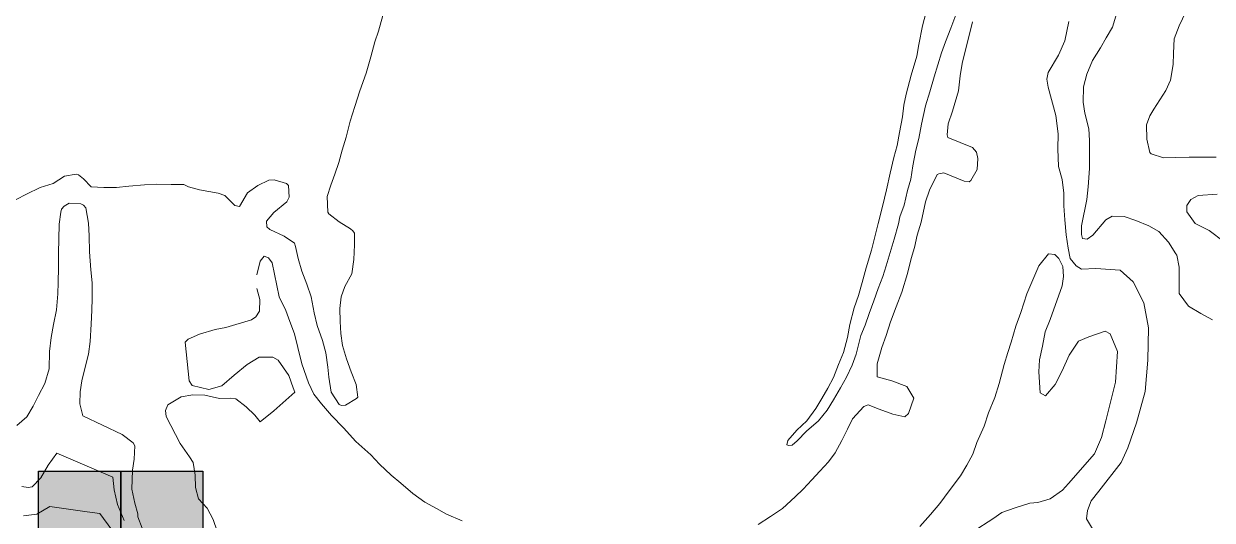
# Model space of a CAD drawing. Header units: metres. Extents: x 47 to 1988, y 46 to 663.
# Drawn here: x 1280.6 to 1497.6, y 224.7 to 315.3 of the extents above; entities that cross this region are included whole.
import ezdxf

# ---------------------------------------------------------------- set-up
doc = ezdxf.new("R2010")
doc.units = ezdxf.units.M
doc.layers.add('01_Fina', color=7, linetype='Continuous')
doc.layers.add('02_Media', color=7, linetype='Continuous')

msp = doc.modelspace()

# ---------------------------------------------------------------- hatches: boundary and pattern name
at = {"layer": '02_Media'}
h = msp.add_hatch(color=256, dxfattribs=at)
h.dxf.hatch_style = 1
h.paths.add_polyline_path([(1298.3, 233.69), (1283.3, 233.69), (1283.3, 218.69), (1298.3, 218.69)])
h = msp.add_hatch(color=256, dxfattribs=at)
h.dxf.hatch_style = 1
h.paths.add_polyline_path([(1313.3, 233.69), (1298.3, 233.69), (1298.3, 218.69), (1313.3, 218.69)])

# ---------------------------------------------------------------- linework, layer by layer
at = {"layer": '01_Fina', "linetype": 'Continuous', "lineweight": 9}
for points in [[(1346.16, 316.82), (1345.36, 313.96), (1344.7, 312), (1343.95, 309.27), (1343.11, 306.32), (1341.98, 303.09), (1341.06, 300.23), (1340.22, 297.57), (1339.45, 294.62), (1338.73, 292.23), (1338.11, 289.99), (1337.38, 287.89), (1336.66, 285.84), (1335.97, 283.79), (1336.13, 280.94), (1336.31, 280.61), (1338.21, 279.19), (1340.23, 277.9), (1340.7, 277.54), (1340.96, 277.14), (1340.98, 274.98), (1340.85, 272.33), (1340.48, 269.68), (1339.2, 267.4), (1338.58, 265.49), (1338.34, 263.34), (1338.36, 260.97), (1338.47, 258.79), (1338.82, 256.6), (1339.53, 254.2), (1340.37, 251.8), (1341.31, 249.47), (1341.57, 247.16), (1341.37, 246.91), (1339.37, 245.75), (1338.61, 245.69), (1338.19, 245.86), (1336.75, 248.08), (1336.33, 250.81), (1336.11, 252.64), (1335.75, 255.28), (1335.16, 257.53), (1334.18, 260.26), (1333.62, 262.57), (1333.06, 265.47), (1332.29, 267.82), (1331.37, 270.15), (1330.71, 272.51), (1330.24, 274.67), (1330.06, 275.29), (1328.13, 276.59), (1325.52, 277.81), (1325.01, 278.27), (1324.93, 279.33), (1326.27, 280.88), (1328.62, 282.84), (1329.08, 283.66), (1328.94, 285.82), (1328.57, 286.2), (1326.35, 286.82), (1325.33, 286.77), (1323.35, 285.82), (1321.46, 284.45), (1319.99, 281.98), (1319.16, 282.16), (1317.31, 284), (1316.11, 284.42), (1312.71, 285.03), (1310.7, 285.56), (1309.85, 285.97), (1307.51, 286.02), (1304.92, 286.03), (1302.65, 285.92), (1299.8, 285.67), (1297.55, 285.44), (1295.25, 285.42), (1292.91, 285.59), (1291.48, 287.01), (1290.62, 287.76), (1290.19, 287.9), (1288.03, 287.53), (1285.98, 286.2), (1283.6, 285.43), (1281.12, 284.25), (1279.24, 283.28)], [(1450.76, 316.97), (1449.9, 314.54), (1448.9, 312), (1448.19, 309.99), (1447.47, 307.82), (1446.8, 305.65), (1446.01, 302.91), (1445.24, 300.36), (1444.51, 296.99), (1444.01, 294.39), (1443.5, 292.26), (1442.92, 289.4), (1442.56, 286.97), (1441.99, 284.89), (1441.36, 282.25), (1440.58, 280.1), (1440.29, 278.83), (1439.53, 276.01), (1438.08, 271.16), (1437.47, 269.22), (1436.62, 267.04), (1435.81, 264.79), (1434.97, 262.43), (1434.21, 260.33), (1433.43, 258.45), (1432.58, 255.05), (1431.87, 253), (1430.82, 250.81), (1429.75, 248.9), (1428.42, 246.69), (1427.31, 244.81), (1425.72, 242.89), (1423.54, 240.95), (1421.84, 239.24), (1420.9, 238.43), (1420.31, 238.34), (1419.93, 238.51), (1420.09, 239.29), (1421.77, 241.16), (1423.61, 242.87), (1425.25, 245.1), (1426.34, 246.91), (1427.43, 248.81), (1428.43, 250.79), (1429.38, 253.12), (1430.26, 255.36), (1430.99, 258.1), (1431.44, 260.42), (1432.21, 263.46), (1433.03, 265.72), (1433.7, 268.13), (1434.42, 270.78), (1435.36, 274.01), (1435.98, 276.42), (1436.61, 278.9), (1437.38, 281.97), (1438.13, 285.04), (1438.81, 288.06), (1439.46, 290.92), (1440.06, 293.09), (1440.49, 295.5), (1441.02, 298.33), (1441.31, 300.44), (1441.69, 302.47), (1442.61, 305.96), (1443.65, 309.43), (1444.03, 311.54), (1444.69, 314.94), (1445.59, 318.41)], [(1498.29, 290.99), (1495.45, 290.98), (1493.39, 290.96), (1490.92, 290.94), (1488.72, 290.88), (1486.43, 291.56), (1486.23, 291.86), (1485.63, 294.27), (1485.62, 296.86), (1486.18, 298.54), (1486.91, 299.76), (1489.11, 303.12), (1490.01, 305.03), (1490.46, 307.92), (1490.52, 309.96), (1490.64, 312.57), (1491.55, 314.93), (1492.79, 317.49)], [(1453.85, 315.68), (1453.1, 312.7), (1452.55, 310.58), (1451.95, 308.1), (1451.57, 305.8), (1451.25, 303.08), (1450.16, 299.38), (1449.39, 297.07), (1449.23, 295.03), (1449.25, 294.79), (1449.34, 294.58), (1453.83, 292.73), (1454.56, 291.88), (1454.83, 290.74), (1454.71, 288.71), (1453.55, 286.71), (1453.24, 286.5), (1452.29, 286.61), (1448.62, 288.12), (1447.69, 287.94), (1447.4, 287.81), (1445.95, 284.98), (1445.25, 282.84), (1444.45, 279.13), (1443.75, 276.72), (1443.25, 274.52), (1442.63, 272.49), (1441.98, 269.73), (1440.9, 266.36), (1439.87, 263.67), (1438.86, 260.91), (1438.07, 258.46), (1437.29, 256.22), (1436.44, 253.27), (1436.44, 250.92), (1439.1, 250.16), (1441.86, 249.1), (1443.09, 247.02), (1442.15, 244.19), (1441.46, 243.59), (1439.31, 244.09), (1436.78, 245.02), (1434.78, 245.78), (1434, 245.48), (1431.91, 243.21), (1431.01, 241.35), (1429.96, 239.3), (1428.75, 237.05), (1427.54, 235.4), (1425.98, 233.65), (1424.49, 232.1), (1422.93, 230.39), (1421.47, 228.99), (1419.12, 226.89), (1416.95, 225.42), (1414.68, 223.92)], [(1471.4, 315.75), (1470.7, 312.22), (1469.51, 309.61), (1467.64, 306.42), (1467.42, 305.24), (1467.64, 303.76), (1469.06, 298.58), (1469.47, 295.25), (1469.39, 292.52), (1469.54, 289.28), (1470.18, 286.9), (1470.5, 284.44), (1470.51, 282.11), (1470.67, 279.52), (1470.92, 276.82), (1471.28, 274.35), (1471.64, 272.5), (1472.73, 271.16), (1473.7, 270.55), (1476.37, 270.67), (1480.79, 270.36), (1483.18, 268.22), (1485.1, 264.41), (1485.95, 259.86), (1485.87, 253.95), (1485.35, 248.21), (1483.76, 242.48), (1482.19, 237.96), (1480.95, 235.25), (1476.87, 230.04), (1475.48, 228.29), (1474.8, 226.51), (1474.65, 224.97), (1475.75, 223.14)], [(1479.99, 316.7), (1479.41, 314.71), (1478.25, 312.75), (1477.22, 310.93), (1475.76, 308.64), (1474.69, 306.12), (1474.1, 303.81), (1474.02, 301.04), (1474.36, 298.98), (1475.07, 296.15), (1475.2, 294.02), (1475.19, 291.74), (1475.18, 288.89), (1474.96, 285.54), (1474.68, 283.23), (1473.7, 278.43), (1473.7, 276.85), (1473.94, 276.13), (1474.79, 276.01), (1475.77, 276.72), (1478.19, 279.52), (1479.32, 280.2), (1481.54, 280.15), (1483.66, 279.45), (1486.02, 278.42), (1487.84, 277.42), (1489.64, 275.45), (1490.93, 273.34), (1491.11, 273.09), (1491.59, 270.91), (1491.56, 268.53), (1491.57, 266.08), (1493.26, 263.76), (1495.54, 262.46), (1497.64, 261.27)], [(1279.35, 242.04), (1281.17, 243.58), (1282.31, 245.53), (1283.28, 247.46), (1284.44, 249.7), (1285.21, 252.36), (1285.3, 255.51), (1285.59, 258.07), (1286.05, 260.43), (1286.56, 263.15), (1286.83, 266.01), (1286.88, 268.1), (1286.92, 270.82), (1286.93, 273.54), (1286.98, 276.03), (1287.09, 278.75), (1287.35, 280.93), (1287.5, 281.49), (1287.98, 282.06), (1288.91, 282.57), (1291.02, 282.47), (1291.49, 282.2), (1291.91, 281.75), (1292.45, 278.94), (1292.56, 276.6), (1292.61, 273.68), (1292.83, 270.39), (1293.09, 268.04), (1293.1, 265.17), (1293.02, 263.07), (1292.92, 260.53), (1292.71, 257.36), (1292.4, 255.02), (1291.8, 252.68), (1291.2, 250.18), (1290.89, 248.15), (1290.84, 245.94), (1291.4, 243.76), (1298.58, 240.35), (1300.58, 238.83), (1300.88, 238.31), (1300.78, 235.87), (1300.47, 233.88), (1300.35, 230.38), (1300.91, 227.84), (1301.43, 225.89), (1301.45, 225.34), (1302.2, 223.27)], [(1499.75, 275.52), (1497.05, 277.62), (1494.49, 278.9), (1492.94, 281.02), (1492.97, 282.19), (1493.7, 283.28), (1495.03, 284), (1498.5, 284.24)], [(1360.63, 224.61), (1357.76, 225.85), (1355.99, 226.87), (1353.85, 228.01), (1351.65, 229.6), (1349.42, 231.46), (1347.66, 232.97), (1345.58, 234.94), (1343.99, 236.64), (1341.23, 239.12), (1338.96, 241.58), (1336.79, 243.84), (1334.99, 245.97), (1333.55, 247.76), (1332.58, 249.82), (1331.39, 253.29), (1330.65, 256.26), (1330.04, 258.71), (1329.19, 261.02), (1328.46, 262.97), (1327.23, 265.52), (1325.95, 271.72), (1325.31, 272.63), (1324.49, 272.94), (1323.74, 271.98), (1323.17, 269.48)], [(1444.19, 223.58), (1446.18, 225.74), (1447.89, 227.8), (1449.58, 230.08), (1451.65, 232.82), (1452.81, 234.8), (1453.86, 236.77), (1454.63, 238.92), (1455.95, 241.89), (1456.76, 244.33), (1457.93, 247.12), (1458.71, 249.67), (1459.58, 253.16), (1460.25, 255.31), (1460.89, 257.24), (1461.71, 260.12), (1462.64, 262.62), (1463.73, 266.06), (1464.86, 268.62), (1465.95, 271.13), (1467.71, 273.31), (1468.85, 273.22), (1469.58, 272.49), (1470.31, 271.04), (1470.43, 269.22), (1470.19, 267.52), (1468, 261.37), (1467.12, 259.1), (1466.61, 256.51), (1466.09, 254), (1465.94, 251.82), (1466.21, 247.97), (1467.16, 247.4), (1468.94, 249.49), (1470.18, 252.01), (1471.47, 254.83), (1473.21, 257.42), (1475.07, 258.22), (1478.04, 259.23), (1478.98, 258.73), (1480.3, 255.54), (1479.92, 249.94), (1478.17, 242.85), (1477.37, 239.83), (1476.13, 236.82), (1471.37, 231.44), (1470.29, 230.24), (1468, 228.6), (1465.77, 227.97), (1464.28, 227.83), (1461.59, 226.98), (1459.17, 226.12), (1457.52, 224.95), (1450.38, 220.35)], [(1323.18, 267.01), (1323.7, 265.02), (1323.65, 262.86), (1322.96, 261.84), (1322.21, 261.28), (1317.5, 259.89), (1315.53, 259.51), (1312.67, 258.67), (1310.63, 257.75), (1310.07, 257.21), (1310.81, 250.14), (1311.32, 249.31), (1314.39, 248.58), (1316.79, 249.26), (1319.02, 251.17), (1321.37, 253.13), (1323.59, 254.5), (1326.05, 254.47), (1327.04, 253.94), (1328.99, 251.12), (1329.79, 248.86), (1330.11, 248.08), (1326.28, 244.66), (1323.75, 242.68), (1322.79, 243.88), (1321.23, 245.44), (1319.31, 246.88), (1318.4, 246.99), (1316.36, 246.92), (1313.69, 247.52), (1311.47, 247.58), (1309.35, 247.25), (1306.92, 245.81), (1306.46, 244.72), (1306.58, 243.64), (1309.17, 238.74), (1310.85, 236.31), (1311.52, 235.26), (1311.92, 232.93), (1311.96, 230.68), (1312.5, 228.64), (1314.07, 226.91), (1315.2, 224.83), (1315.91, 222.72)], [(1298.93, 224.69), (1297.69, 227.62), (1297.08, 230.28), (1296.87, 232.56), (1286.65, 236.95), (1285.03, 234.79), (1283.7, 232.44), (1282.16, 230.82), (1281.4, 230.72), (1280.27, 230.85)], [(1280.55, 225.55), (1282.98, 225.86), (1285.34, 227.26), (1292.2, 226.26), (1294.49, 225.93), (1296.7, 222.99)]]:
    msp.add_lwpolyline(points, dxfattribs=at)
at = {"layer": '02_Media'}
for points in [[(1283.3, 233.69), (1298.3, 233.69), (1298.3, 218.69), (1283.3, 218.69)], [(1298.3, 233.69), (1313.3, 233.69), (1313.3, 218.69), (1298.3, 218.69)]]:
    msp.add_lwpolyline(points, close=True, dxfattribs=at)

doc.saveas('drawing.dxf')
